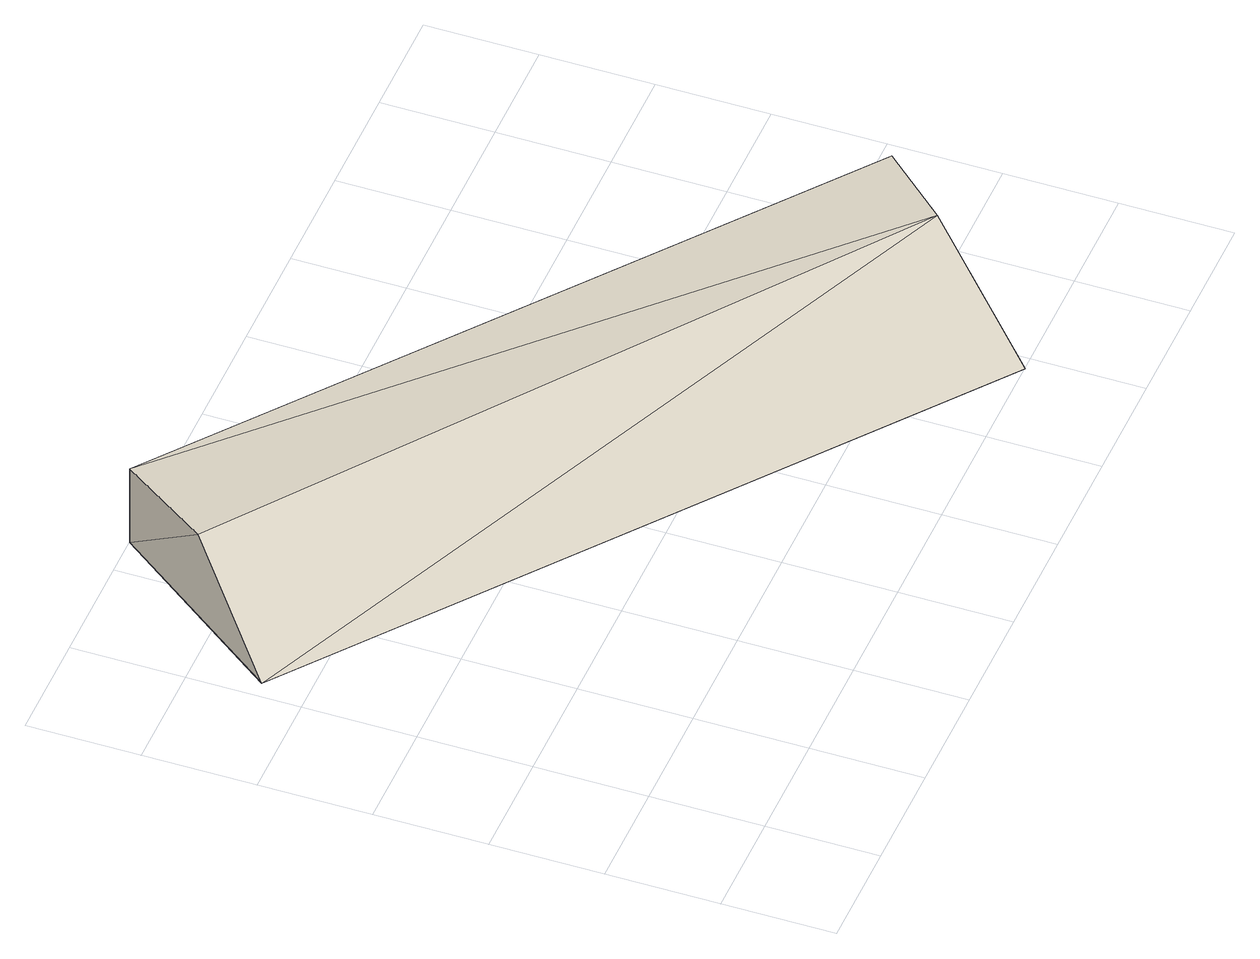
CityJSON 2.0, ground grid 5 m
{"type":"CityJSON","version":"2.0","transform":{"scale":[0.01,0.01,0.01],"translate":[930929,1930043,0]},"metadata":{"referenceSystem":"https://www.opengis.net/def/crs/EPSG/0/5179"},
"CityObjects":{
"building1":{"type":"Building","geometry":[{"type":"MultiSurface","lod":"3","boundaries":[[[0,1,2]],[[3,2,1]],[[4,5,6]],[[7,6,5]],[[4,0,5]],[[2,5,0]],[[6,1,4]],[[0,4,1]],[[5,2,7]],[[3,7,2]],[[7,3,6]],[[1,6,3]]]}]}
},
"vertices":[
[80,2200,0],[680,3000,0],[2940,0,0],[3530,800,0],[410,2600,400],[3260,500,400],[680,3000,400],[3530,800,400]
]}
